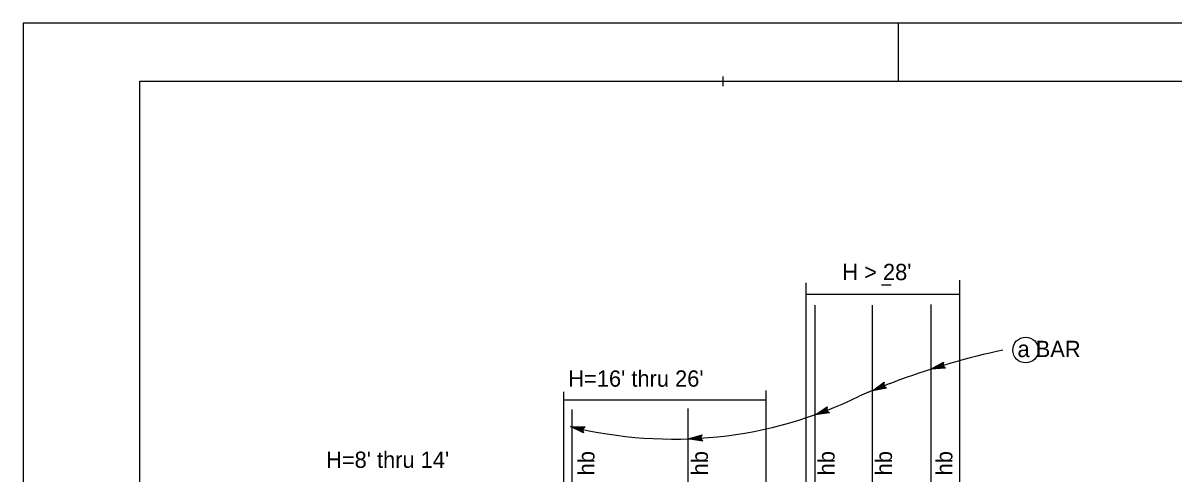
# Model space of a CAD drawing. Extents: x 0 to 2.83, y 0 to 1.83.
# Drawn here: x 0 to 0.822, y 1.511 to 1.833 of the extents above; entities that cross this region are included whole.
import ezdxf

# ---------------------------------------------------------------- set-up
doc = ezdxf.new("R2010")
doc.units = 0
for name, color, linetype in [('10 Sheet Format', 7, 'Continuous'), ('210 Border', 7, 'Continuous'), ('212 Leaders and Dim Lines', 7, 'Continuous'), ('213 Rebar', 7, 'Continuous'), ('214 Text and Titles', 7, 'Continuous'), ('251 Masonry', 7, 'Continuous'), ('256 Not Assigned', 7, 'Continuous')]:
    doc.layers.add(name, color=color, linetype=linetype)

msp = doc.modelspace()

# ---------------------------------------------------------------- linework, layer by layer
at = {"layer": '10 Sheet Format'}
msp.add_lwpolyline([(0, 0), (2.83333, 0), (2.83333, 1.83333), (0, 1.83333)], close=True, dxfattribs=at)
at = {"layer": '210 Border'}
for p, q in [((0.625, 1.83333), (0.625, 1.79167)), ((0.5, 1.78819), (0.5, 1.79514)), ((0.08333, 0.08333), (0.08333, 1.79167)), ((0.08333, 1.79167), (2.79167, 1.79167))]:
    msp.add_line(p, q, dxfattribs=at)
at = {"layer": '212 Leaders and Dim Lines'}
msp.add_line((0.61311, 1.6463), (0.6201, 1.6463), dxfattribs=at)
at = {"layer": '213 Rebar'}
for p, q in [((0.56556, 1.63182), (0.56556, 1.48371)), ((0.60659, 1.63182), (0.60659, 1.48371)), ((0.64849, 1.63212), (0.64849, 1.48213)), ((0.39199, 1.55713), (0.39199, 1.48161)), ((0.47492, 1.55796), (0.47492, 1.48244))]:
    msp.add_line(p, q, dxfattribs=at)
at = {"layer": '214 Text and Titles'}
msp.add_circle((0.7161, 1.59969), 0.00917, dxfattribs=at)
at = {"layer": '251 Masonry'}
for p, q in [((0.55912, 1.64779), (0.55912, 1.39113)), ((0.66895, 1.64961), (0.66895, 1.39422)), ((0.55927, 1.63963), (0.66895, 1.63963)), ((0.53052, 1.57082), (0.53052, 1.38855)), ((0.386, 1.56404), (0.53052, 1.56404))]:
    msp.add_line(p, q, dxfattribs=at)
msp.add_lwpolyline([(0.38614, 1.56991), (0.38571, 1.37516), (0.39178, 1.37514), (0.3796, 1.36302), (0.38568, 1.363), (0.38541, 1.24115)], dxfattribs=at)
at = {"layer": '256 Not Assigned'}
for p, q in [((0.64849, 1.58598), (0.65747, 1.59108)), ((0.65879, 1.58679), (0.64849, 1.58598)), ((0.65827, 1.58726), (0.6507, 1.58666)), ((0.65072, 1.58668), (0.65727, 1.59039)), ((0.65293, 1.58734), (0.65716, 1.58974)), ((0.65772, 1.58772), (0.65293, 1.58734)), ((0.65515, 1.58802), (0.65696, 1.58905)), ((0.65726, 1.58819), (0.65515, 1.58802)), ((0.65747, 1.59108), (0.65684, 1.58855)), ((0.65684, 1.58855), (0.65879, 1.58679)), ((0.65747, 1.59108), (0.65747, 1.59108)), ((0.65879, 1.58679), (0.65879, 1.58679)), ((0.64849, 1.58598), (0.64849, 1.58598)), ((0.60663, 1.57065), (0.61506, 1.57663)), ((0.6168, 1.57249), (0.60663, 1.57065)), ((0.60663, 1.57065), (0.60663, 1.57065)), ((0.61623, 1.5729), (0.60877, 1.57155)), ((0.60878, 1.57157), (0.61493, 1.57592)), ((0.61091, 1.57245), (0.61488, 1.57526)), ((0.61564, 1.5733), (0.61091, 1.57245)), ((0.61305, 1.57335), (0.61475, 1.57455)), ((0.61514, 1.57373), (0.61305, 1.57335)), ((0.61506, 1.57663), (0.61469, 1.57404)), ((0.61469, 1.57404), (0.6168, 1.57249)), ((0.61506, 1.57663), (0.61506, 1.57663)), ((0.6168, 1.57249), (0.6168, 1.57249)), ((0.56567, 1.55348), (0.57437, 1.55905)), ((0.57591, 1.55484), (0.56567, 1.55348)), ((0.57537, 1.55527), (0.56785, 1.55428)), ((0.56786, 1.55429), (0.57421, 1.55835)), ((0.57003, 1.55508), (0.57413, 1.5577)), ((0.57479, 1.55571), (0.57003, 1.55508)), ((0.57221, 1.55587), (0.57396, 1.557)), ((0.57431, 1.55615), (0.57221, 1.55587)), ((0.57437, 1.55905), (0.57388, 1.55649)), ((0.57388, 1.55649), (0.57591, 1.55484)), ((0.57437, 1.55905), (0.57437, 1.55905)), ((0.57591, 1.55484), (0.57591, 1.55484)), ((0.56567, 1.55348), (0.56567, 1.55348)), ((0.40039, 1.54051), (0.39111, 1.54506)), ((0.39111, 1.54506), (0.39111, 1.54506)), ((0.39111, 1.54506), (0.40144, 1.54487)), ((0.40018, 1.54118), (0.39337, 1.54452)), ((0.39339, 1.54452), (0.40092, 1.54438)), ((0.39994, 1.54186), (0.39563, 1.54397)), ((0.39563, 1.54397), (0.40049, 1.54388)), ((0.39979, 1.54249), (0.39788, 1.54343)), ((0.39788, 1.54343), (0.39997, 1.54339)), ((0.40144, 1.54487), (0.39961, 1.54301)), ((0.39961, 1.54301), (0.40039, 1.54051)), ((0.40039, 1.54051), (0.40039, 1.54051)), ((0.40144, 1.54487), (0.40144, 1.54487)), ((0.47506, 1.53623), (0.48498, 1.53913)), ((0.47739, 1.5364), (0.48462, 1.53851)), ((0.47969, 1.53654), (0.48436, 1.5379)), ((0.48201, 1.53669), (0.48401, 1.53727)), ((0.48498, 1.53913), (0.48378, 1.53681)), ((0.48498, 1.53913), (0.48498, 1.53913)), ((0.48527, 1.53466), (0.47506, 1.53623)), ((0.47506, 1.53623), (0.47506, 1.53623)), ((0.48487, 1.53523), (0.47737, 1.53639)), ((0.48444, 1.53581), (0.47969, 1.53654)), ((0.4841, 1.53637), (0.48201, 1.53669)), ((0.48378, 1.53681), (0.48527, 1.53466)), ((0.48527, 1.53466), (0.48527, 1.53466))]:
    msp.add_line(p, q, dxfattribs=at)
for centre, radius, start, end in [((0.8116, 1.07485), 0.53653, 102.01398, 110.21388), ((0.82708, 1.08096), 0.53653, 112.00404, 112.8051), ((0.8116, 1.07485), 0.53653, 111.00535, 112.8051), ((0.46436, 1.83954), 0.30348, 256.03988, 295.96631), ((0.8116, 1.07485), 0.53653, 112.79301, 113.54889)]:
    msp.add_arc(centre, radius, start, end, dxfattribs=at)

# ---------------------------------------------------------------- texts
at = {"layer": '212 Leaders and Dim Lines'}
for s, height, p in [("H > 28'", 0.011667, (0.58515, 1.64962)), ("H=16' thru 26'", 0.0116669, (0.38945, 1.5735)), ("H=8' thru 14'", 0.0116669, (0.21644, 1.51549))]:
    msp.add_text(s, height=height, dxfattribs=at).set_placement(p)
for p in [(0.40816, 1.51017), (0.48916, 1.51017), (0.57963, 1.51017), (0.62065, 1.51017), (0.66379, 1.51017)]:
    msp.add_text('hb', height=0.011667, rotation=90, dxfattribs=at).set_placement(p)
at = {"layer": '214 Text and Titles'}
msp.add_text('a BAR', height=0.011667, dxfattribs=at).set_placement((0.71028, 1.59463))

doc.saveas('drawing.dxf')
